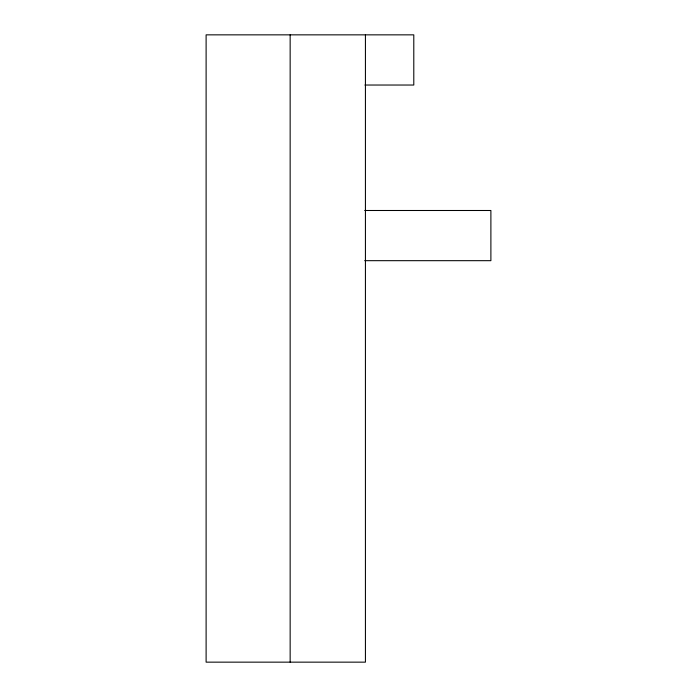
<?xml version="1.0" encoding="UTF-8"?>
<svg xmlns="http://www.w3.org/2000/svg" width="697" height="697" viewBox="0 0 697 697"><rect width="100%" height="100%" fill="white"/><g stroke="black" fill="none" stroke-linecap="round" stroke-linejoin="round"><path stroke-width="1.05" d="M364.923 85.034L413.791 85.034L413.791 34.85L206.112 34.85L206.112 662.15L365.428 662.15L365.428 34.85M364.74 210.494L490.888 210.494L490.888 260.678L364.74 260.678M290.152 34.85L290.152 662.15"/></g></svg>
